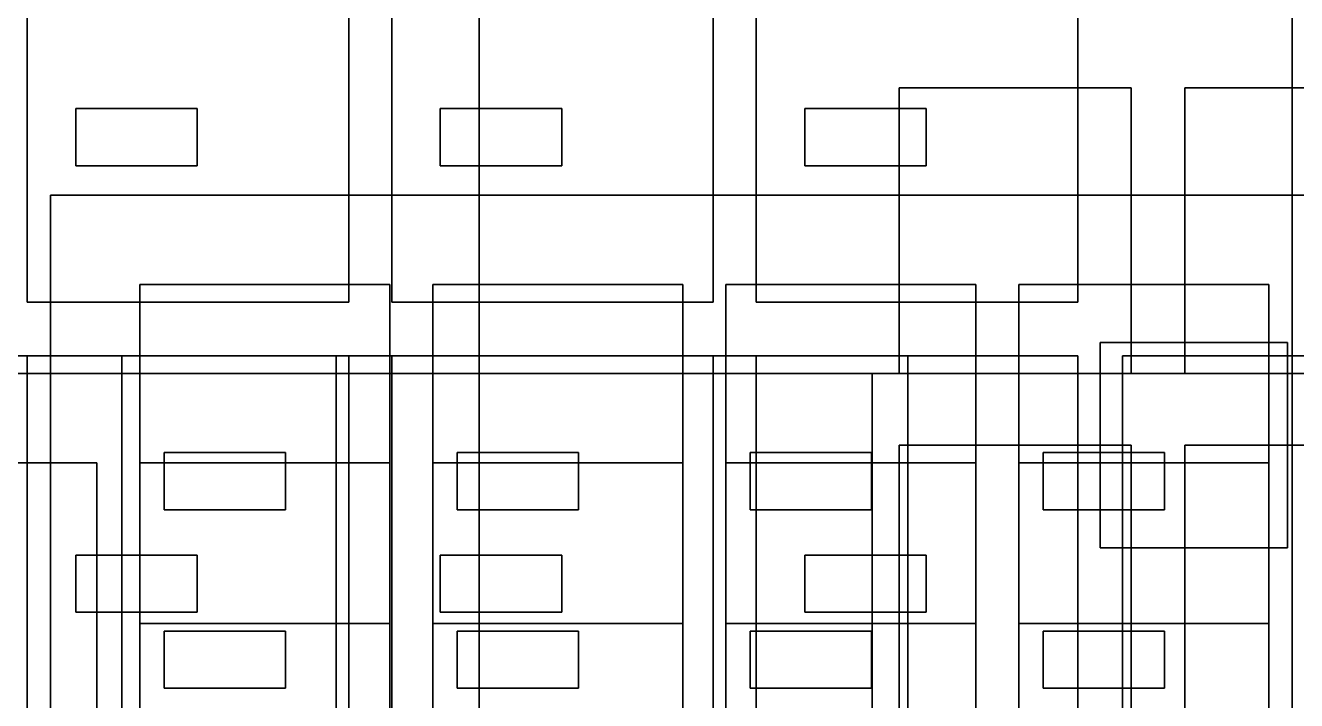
# Model space of a CAD drawing. Header units: feet. Extents: x -228 to 222, y -147 to 142.
# Drawn here: x 16.6 to 87.8, y 23.7 to 61.5 of the extents above; entities that cross this region are included whole.
import ezdxf

# ---------------------------------------------------------------- set-up
doc = ezdxf.new("R2010")
doc.units = ezdxf.units.FT
for name, color, linetype in [('bed', 7, 'CONTINUOUS'), ('burn_icu', 7, 'CONTINUOUS'), ('ed', 7, 'CONTINUOUS'), ('elevator_service', 7, 'CONTINUOUS'), ('floor', 7, 'CONTINUOUS'), ('icu', 7, 'CONTINUOUS'), ('isolation_bed', 7, 'CONTINUOUS'), ('med_surg', 7, 'CONTINUOUS'), ('nicu', 7, 'CONTINUOUS'), ('oncology', 7, 'CONTINUOUS'), ('procedure', 7, 'CONTINUOUS'), ('rehab', 7, 'CONTINUOUS'), ('telemetry', 7, 'CONTINUOUS'), ('women', 7, 'CONTINUOUS')]:
    doc.layers.add(name, color=color, linetype=linetype)

msp = doc.modelspace()

# ---------------------------------------------------------------- linework, layer by layer
at = {"layer": 'bed'}
for points in [[(26.22, 56.84, 63.75), (19.42, 56.84, 63.75), (19.42, 56.84, 65.95), (26.22, 56.84, 65.95)], [(19.42, 56.84, 63.75), (19.42, 53.64, 63.75), (19.42, 53.64, 65.95), (19.42, 56.84, 65.95)], [(19.42, 53.64, 65.95), (26.22, 53.64, 65.95), (26.22, 56.84, 65.95), (19.42, 56.84, 65.95)], [(19.42, 53.64, 63.75), (19.42, 56.84, 63.75), (26.22, 56.84, 63.75), (26.22, 53.64, 63.75)], [(26.22, 53.64, 63.75), (26.22, 56.84, 63.75), (26.22, 56.84, 65.95), (26.22, 53.64, 65.95)], [(46.62, 56.84, 63.75), (39.82, 56.84, 63.75), (39.82, 56.84, 65.95), (46.62, 56.84, 65.95)], [(39.82, 56.84, 63.75), (39.82, 53.64, 63.75), (39.82, 53.64, 65.95), (39.82, 56.84, 65.95)], [(39.82, 53.64, 65.95), (46.62, 53.64, 65.95), (46.62, 56.84, 65.95), (39.82, 56.84, 65.95)], [(39.82, 53.64, 63.75), (39.82, 56.84, 63.75), (46.62, 56.84, 63.75), (46.62, 53.64, 63.75)], [(46.62, 53.64, 63.75), (46.62, 56.84, 63.75), (46.62, 56.84, 65.95), (46.62, 53.64, 65.95)], [(67.02, 56.84, 63.75), (60.22, 56.84, 63.75), (60.22, 56.84, 65.95), (67.02, 56.84, 65.95)], [(60.22, 56.84, 63.75), (60.22, 53.64, 63.75), (60.22, 53.64, 65.95), (60.22, 56.84, 65.95)], [(60.22, 53.64, 65.95), (67.02, 53.64, 65.95), (67.02, 56.84, 65.95), (60.22, 56.84, 65.95)], [(60.22, 53.64, 63.75), (60.22, 56.84, 63.75), (67.02, 56.84, 63.75), (67.02, 53.64, 63.75)], [(67.02, 53.64, 63.75), (67.02, 56.84, 63.75), (67.02, 56.84, 65.95), (67.02, 53.64, 65.95)], [(19.42, 53.64, 63.75), (26.22, 53.64, 63.75), (26.22, 53.64, 65.95), (19.42, 53.64, 65.95)], [(39.82, 53.64, 63.75), (46.62, 53.64, 63.75), (46.62, 53.64, 65.95), (39.82, 53.64, 65.95)], [(60.22, 53.64, 63.75), (67.02, 53.64, 63.75), (67.02, 53.64, 65.95), (60.22, 53.64, 65.95)], [(63.96, 37.58, 108.75), (57.16, 37.58, 108.75), (57.16, 37.58, 110.95), (63.96, 37.58, 110.95)], [(57.16, 37.58, 108.75), (57.16, 34.38, 108.75), (57.16, 34.38, 110.95), (57.16, 37.58, 110.95)], [(57.16, 34.38, 110.95), (63.96, 34.38, 110.95), (63.96, 37.58, 110.95), (57.16, 37.58, 110.95)], [(57.16, 34.38, 108.75), (57.16, 37.58, 108.75), (63.96, 37.58, 108.75), (63.96, 34.38, 108.75)], [(63.96, 34.38, 108.75), (63.96, 37.58, 108.75), (63.96, 37.58, 110.95), (63.96, 34.38, 110.95)], [(80.36, 37.58, 78.75), (73.56, 37.58, 78.75), (73.56, 37.58, 80.95), (80.36, 37.58, 80.95)], [(73.56, 37.58, 78.75), (73.56, 34.38, 78.75), (73.56, 34.38, 80.95), (73.56, 37.58, 80.95)], [(73.56, 34.38, 80.95), (80.36, 34.38, 80.95), (80.36, 37.58, 80.95), (73.56, 37.58, 80.95)], [(73.56, 34.38, 78.75), (73.56, 37.58, 78.75), (80.36, 37.58, 78.75), (80.36, 34.38, 78.75)], [(80.36, 37.58, 93.75), (73.56, 37.58, 93.75), (73.56, 37.58, 95.95), (80.36, 37.58, 95.95)], [(73.56, 37.58, 93.75), (73.56, 34.38, 93.75), (73.56, 34.38, 95.95), (73.56, 37.58, 95.95)], [(73.56, 34.38, 95.95), (80.36, 34.38, 95.95), (80.36, 37.58, 95.95), (73.56, 37.58, 95.95)], [(73.56, 34.38, 93.75), (73.56, 37.58, 93.75), (80.36, 37.58, 93.75), (80.36, 34.38, 93.75)], [(80.36, 37.58, 108.75), (73.56, 37.58, 108.75), (73.56, 37.58, 110.95), (80.36, 37.58, 110.95)], [(73.56, 37.58, 108.75), (73.56, 34.38, 108.75), (73.56, 34.38, 110.95), (73.56, 37.58, 110.95)], [(73.56, 34.38, 110.95), (80.36, 34.38, 110.95), (80.36, 37.58, 110.95), (73.56, 37.58, 110.95)], [(73.56, 34.38, 108.75), (73.56, 37.58, 108.75), (80.36, 37.58, 108.75), (80.36, 34.38, 108.75)], [(80.36, 34.38, 78.75), (80.36, 37.58, 78.75), (80.36, 37.58, 80.95), (80.36, 34.38, 80.95)], [(80.36, 34.38, 93.75), (80.36, 37.58, 93.75), (80.36, 37.58, 95.95), (80.36, 34.38, 95.95)], [(80.36, 34.38, 108.75), (80.36, 37.58, 108.75), (80.36, 37.58, 110.95), (80.36, 34.38, 110.95)], [(57.16, 34.38, 108.75), (63.96, 34.38, 108.75), (63.96, 34.38, 110.95), (57.16, 34.38, 110.95)], [(73.56, 34.38, 78.75), (80.36, 34.38, 78.75), (80.36, 34.38, 80.95), (73.56, 34.38, 80.95)], [(73.56, 34.38, 93.75), (80.36, 34.38, 93.75), (80.36, 34.38, 95.95), (73.56, 34.38, 95.95)], [(73.56, 34.38, 108.75), (80.36, 34.38, 108.75), (80.36, 34.38, 110.95), (73.56, 34.38, 110.95)], [(26.22, 31.84, 63.75), (19.42, 31.84, 63.75), (19.42, 31.84, 65.95), (26.22, 31.84, 65.95)], [(19.42, 31.84, 63.75), (19.42, 28.64, 63.75), (19.42, 28.64, 65.95), (19.42, 31.84, 65.95)], [(19.42, 28.64, 65.95), (26.22, 28.64, 65.95), (26.22, 31.84, 65.95), (19.42, 31.84, 65.95)], [(19.42, 28.64, 63.75), (19.42, 31.84, 63.75), (26.22, 31.84, 63.75), (26.22, 28.64, 63.75)], [(26.22, 28.64, 63.75), (26.22, 31.84, 63.75), (26.22, 31.84, 65.95), (26.22, 28.64, 65.95)], [(46.62, 31.84, 63.75), (39.82, 31.84, 63.75), (39.82, 31.84, 65.95), (46.62, 31.84, 65.95)], [(39.82, 31.84, 63.75), (39.82, 28.64, 63.75), (39.82, 28.64, 65.95), (39.82, 31.84, 65.95)], [(39.82, 28.64, 65.95), (46.62, 28.64, 65.95), (46.62, 31.84, 65.95), (39.82, 31.84, 65.95)], [(39.82, 28.64, 63.75), (39.82, 31.84, 63.75), (46.62, 31.84, 63.75), (46.62, 28.64, 63.75)], [(46.62, 28.64, 63.75), (46.62, 31.84, 63.75), (46.62, 31.84, 65.95), (46.62, 28.64, 65.95)], [(67.02, 31.84, 63.75), (60.22, 31.84, 63.75), (60.22, 31.84, 65.95), (67.02, 31.84, 65.95)], [(60.22, 31.84, 63.75), (60.22, 28.64, 63.75), (60.22, 28.64, 65.95), (60.22, 31.84, 65.95)], [(60.22, 28.64, 65.95), (67.02, 28.64, 65.95), (67.02, 31.84, 65.95), (60.22, 31.84, 65.95)], [(60.22, 28.64, 63.75), (60.22, 31.84, 63.75), (67.02, 31.84, 63.75), (67.02, 28.64, 63.75)], [(67.02, 28.64, 63.75), (67.02, 31.84, 63.75), (67.02, 31.84, 65.95), (67.02, 28.64, 65.95)], [(19.42, 28.64, 63.75), (26.22, 28.64, 63.75), (26.22, 28.64, 65.95), (19.42, 28.64, 65.95)], [(39.82, 28.64, 63.75), (46.62, 28.64, 63.75), (46.62, 28.64, 65.95), (39.82, 28.64, 65.95)], [(60.22, 28.64, 63.75), (67.02, 28.64, 63.75), (67.02, 28.64, 65.95), (60.22, 28.64, 65.95)], [(31.16, 27.58, 183.75), (24.36, 27.58, 183.75), (24.36, 27.58, 185.95), (31.16, 27.58, 185.95)], [(24.36, 27.58, 183.75), (24.36, 24.38, 183.75), (24.36, 24.38, 185.95), (24.36, 27.58, 185.95)], [(24.36, 24.38, 185.95), (31.16, 24.38, 185.95), (31.16, 27.58, 185.95), (24.36, 27.58, 185.95)], [(24.36, 24.38, 183.75), (24.36, 27.58, 183.75), (31.16, 27.58, 183.75), (31.16, 24.38, 183.75)], [(31.16, 24.38, 183.75), (31.16, 27.58, 183.75), (31.16, 27.58, 185.95), (31.16, 24.38, 185.95)], [(24.36, 24.38, 183.75), (31.16, 24.38, 183.75), (31.16, 24.38, 185.95), (24.36, 24.38, 185.95)]]:
    msp.add_3dface(points, dxfattribs=at)
at = {"layer": 'burn_icu'}
for points in [[(222.5, 42, 60), (87.5, 42, 60), (87.5, 42, 62.5), (222.5, 42, 62.5)], [(87.5, 42, 60), (87.5, -42, 60), (87.5, -42, 62.5), (87.5, 42, 62.5)], [(87.5, -42, 62.5), (222.5, -42, 62.5), (222.5, 42, 62.5), (87.5, 42, 62.5)], [(87.5, -42, 60), (87.5, 42, 60), (222.5, 42, 60), (222.5, -42, 60)]]:
    msp.add_3dface(points, dxfattribs=at)
at = {"layer": 'ed'}
for points in [[(78.5, 58, 30), (65.5, 58, 30), (65.5, 58, 34.6), (78.5, 58, 34.6)], [(65.5, 58, 30), (65.5, 42, 30), (65.5, 42, 34.6), (65.5, 58, 34.6)], [(65.5, 42, 34.6), (78.5, 42, 34.6), (78.5, 58, 34.6), (65.5, 58, 34.6)], [(65.5, 42, 30), (65.5, 58, 30), (78.5, 58, 30), (78.5, 42, 30)], [(78.5, 42, 30), (78.5, 58, 30), (78.5, 58, 34.6), (78.5, 42, 34.6)], [(94.5, 58, 30), (81.5, 58, 30), (81.5, 58, 34.6), (94.5, 58, 34.6)], [(81.5, 58, 30), (81.5, 42, 30), (81.5, 42, 34.6), (81.5, 58, 34.6)], [(81.5, 42, 34.6), (94.5, 42, 34.6), (94.5, 58, 34.6), (81.5, 58, 34.6)], [(81.5, 42, 30), (81.5, 58, 30), (94.5, 58, 30), (94.5, 42, 30)], [(65.5, 42, 30), (78.5, 42, 30), (78.5, 42, 34.6), (65.5, 42, 34.6)], [(81.5, 42, 30), (94.5, 42, 30), (94.5, 42, 34.6), (81.5, 42, 34.6)], [(78.5, 38, 30), (65.5, 38, 30), (65.5, 38, 34.6), (78.5, 38, 34.6)], [(65.5, 38, 30), (65.5, 22, 30), (65.5, 22, 34.6), (65.5, 38, 34.6)], [(65.5, 22, 34.6), (78.5, 22, 34.6), (78.5, 38, 34.6), (65.5, 38, 34.6)], [(65.5, 22, 30), (65.5, 38, 30), (78.5, 38, 30), (78.5, 22, 30)], [(78.5, 22, 30), (78.5, 38, 30), (78.5, 38, 34.6), (78.5, 22, 34.6)], [(94.5, 38, 30), (81.5, 38, 30), (81.5, 38, 34.6), (94.5, 38, 34.6)], [(81.5, 38, 30), (81.5, 22, 30), (81.5, 22, 34.6), (81.5, 38, 34.6)], [(81.5, 22, 34.6), (94.5, 22, 34.6), (94.5, 38, 34.6), (81.5, 38, 34.6)], [(81.5, 22, 30), (81.5, 38, 30), (94.5, 38, 30), (94.5, 22, 30)]]:
    msp.add_3dface(points, dxfattribs=at)
at = {"layer": 'elevator_service'}
for points in [[(87.25, 43.75, 2), (76.75, 43.75, 2), (76.75, 43.75, 241), (87.25, 43.75, 241)], [(76.75, 43.75, 2), (76.75, 32.25, 2), (76.75, 32.25, 241), (76.75, 43.75, 241)], [(76.75, 32.25, 241), (87.25, 32.25, 241), (87.25, 43.75, 241), (76.75, 43.75, 241)], [(76.75, 32.25, 2), (76.75, 43.75, 2), (87.25, 43.75, 2), (87.25, 32.25, 2)], [(87.25, 32.25, 2), (87.25, 43.75, 2), (87.25, 43.75, 241), (87.25, 32.25, 241)], [(76.75, 32.25, 2), (87.25, 32.25, 2), (87.25, 32.25, 241), (76.75, 32.25, 241)]]:
    msp.add_3dface(points, dxfattribs=at)
at = {"layer": 'floor'}
for points in [[(-215, -135, 0.275), (215, -135, 0.275), (215, 135, 0.275), (-215, 135, 0.275)], [(-215, -135, -0.275), (-215, 135, -0.275), (215, 135, -0.275), (215, -135, -0.275)], [(-215, -135, 15.275), (215, -135, 15.275), (215, 135, 15.275), (-215, 135, 15.275)], [(-215, -135, 14.725), (-215, 135, 14.725), (215, 135, 14.725), (215, -135, 14.725)], [(-215, -135, 30.275), (215, -135, 30.275), (215, 135, 30.275), (-215, 135, 30.275)], [(-215, -135, 29.725), (-215, 135, 29.725), (215, 135, 29.725), (215, -135, 29.725)], [(-215, -135, 45.275), (215, -135, 45.275), (215, 135, 45.275), (-215, 135, 45.275)], [(-215, -135, 44.725), (-215, 135, 44.725), (215, 135, 44.725), (215, -135, 44.725)], [(-215, -135, 60.275), (215, -135, 60.275), (215, 135, 60.275), (-215, 135, 60.275)], [(-215, -135, 59.725), (-215, 135, 59.725), (215, 135, 59.725), (215, -135, 59.725)], [(-165, -105, 75.275), (165, -105, 75.275), (165, 105, 75.275), (-165, 105, 75.275)], [(-165, -105, 74.725), (-165, 105, 74.725), (165, 105, 74.725), (165, -105, 74.725)], [(-165, -105, 90.275), (165, -105, 90.275), (165, 105, 90.275), (-165, 105, 90.275)], [(-165, -105, 89.725), (-165, 105, 89.725), (165, 105, 89.725), (165, -105, 89.725)], [(-165, -105, 105.275), (165, -105, 105.275), (165, 105, 105.275), (-165, 105, 105.275)], [(-165, -105, 104.725), (-165, 105, 104.725), (165, 105, 104.725), (165, -105, 104.725)], [(-165, -105, 120.275), (165, -105, 120.275), (165, 105, 120.275), (-165, 105, 120.275)], [(-165, -105, 119.725), (-165, 105, 119.725), (165, 105, 119.725), (165, -105, 119.725)], [(-165, -105, 135.275), (165, -105, 135.275), (165, 105, 135.275), (-165, 105, 135.275)], [(-165, -105, 134.725), (-165, 105, 134.725), (165, 105, 134.725), (165, -105, 134.725)], [(-165, -105, 150.275), (165, -105, 150.275), (165, 105, 150.275), (-165, 105, 150.275)], [(-165, -105, 149.725), (-165, 105, 149.725), (165, 105, 149.725), (165, -105, 149.725)], [(-165, -105, 165.275), (165, -105, 165.275), (165, 105, 165.275), (-165, 105, 165.275)], [(-165, -105, 164.725), (-165, 105, 164.725), (165, 105, 164.725), (165, -105, 164.725)], [(-165, -105, 180.275), (165, -105, 180.275), (165, 105, 180.275), (-165, 105, 180.275)], [(-165, -105, 179.725), (-165, 105, 179.725), (165, 105, 179.725), (165, -105, 179.725)], [(-165, -95, 195.275), (165, -95, 195.275), (165, 95, 195.275), (-165, 95, 195.275)], [(-165, -95, 194.725), (-165, 95, 194.725), (165, 95, 194.725), (165, -95, 194.725)], [(-165, -95, 210.275), (165, -95, 210.275), (165, 95, 210.275), (-165, 95, 210.275)], [(-165, -95, 209.725), (-165, 95, 209.725), (165, 95, 209.725), (165, -95, 209.725)], [(-130, -75, 225.275), (130, -75, 225.275), (130, 75, 225.275), (-130, 75, 225.275)], [(-130, -75, 224.725), (-130, 75, 224.725), (130, 75, 224.725), (130, -75, 224.725)]]:
    msp.add_3dface(points, dxfattribs=at)
at = {"layer": 'icu'}
for points in [[(-47.5, 16, 62.5), (87.5, 16, 62.5), (87.5, 100, 62.5), (-47.5, 100, 62.5)], [(-47.5, 16, 60), (-47.5, 100, 60), (87.5, 100, 60), (87.5, 16, 60)], [(87.5, 16, 60), (87.5, 100, 60), (87.5, 100, 62.5), (87.5, 16, 62.5)], [(16.7, 68, 60), (16.7, 46, 60), (16.7, 46, 64.2), (16.7, 68, 64.2)], [(16.7, 46, 64.2), (34.7, 46, 64.2), (34.7, 68, 64.2), (16.7, 68, 64.2)], [(16.7, 46, 60), (16.7, 68, 60), (34.7, 68, 60), (34.7, 46, 60)], [(34.7, 46, 60), (34.7, 68, 60), (34.7, 68, 64.2), (34.7, 46, 64.2)], [(37.1, 68, 60), (37.1, 46, 60), (37.1, 46, 64.2), (37.1, 68, 64.2)], [(37.1, 46, 64.2), (55.1, 46, 64.2), (55.1, 68, 64.2), (37.1, 68, 64.2)], [(37.1, 46, 60), (37.1, 68, 60), (55.1, 68, 60), (55.1, 46, 60)], [(55.1, 46, 60), (55.1, 68, 60), (55.1, 68, 64.2), (55.1, 46, 64.2)], [(57.5, 68, 60), (57.5, 46, 60), (57.5, 46, 64.2), (57.5, 68, 64.2)], [(57.5, 46, 64.2), (75.5, 46, 64.2), (75.5, 68, 64.2), (57.5, 68, 64.2)], [(57.5, 46, 60), (57.5, 68, 60), (75.5, 68, 60), (75.5, 46, 60)], [(75.5, 46, 60), (75.5, 68, 60), (75.5, 68, 64.2), (75.5, 46, 64.2)], [(16.7, 46, 60), (34.7, 46, 60), (34.7, 46, 64.2), (16.7, 46, 64.2)], [(37.1, 46, 60), (55.1, 46, 60), (55.1, 46, 64.2), (37.1, 46, 64.2)], [(57.5, 46, 60), (75.5, 46, 60), (75.5, 46, 64.2), (57.5, 46, 64.2)], [(34.7, 43, 60), (16.7, 43, 60), (16.7, 43, 64.2), (34.7, 43, 64.2)], [(16.7, 43, 60), (16.7, 21, 60), (16.7, 21, 64.2), (16.7, 43, 64.2)], [(16.7, 21, 64.2), (34.7, 21, 64.2), (34.7, 43, 64.2), (16.7, 43, 64.2)], [(16.7, 21, 60), (16.7, 43, 60), (34.7, 43, 60), (34.7, 21, 60)], [(34.7, 21, 60), (34.7, 43, 60), (34.7, 43, 64.2), (34.7, 21, 64.2)], [(55.1, 43, 60), (37.1, 43, 60), (37.1, 43, 64.2), (55.1, 43, 64.2)], [(37.1, 43, 60), (37.1, 21, 60), (37.1, 21, 64.2), (37.1, 43, 64.2)], [(37.1, 21, 64.2), (55.1, 21, 64.2), (55.1, 43, 64.2), (37.1, 43, 64.2)], [(37.1, 21, 60), (37.1, 43, 60), (55.1, 43, 60), (55.1, 21, 60)], [(55.1, 21, 60), (55.1, 43, 60), (55.1, 43, 64.2), (55.1, 21, 64.2)], [(75.5, 43, 60), (57.5, 43, 60), (57.5, 43, 64.2), (75.5, 43, 64.2)], [(57.5, 43, 60), (57.5, 21, 60), (57.5, 21, 64.2), (57.5, 43, 64.2)], [(57.5, 21, 64.2), (75.5, 21, 64.2), (75.5, 43, 64.2), (57.5, 43, 64.2)], [(57.5, 21, 60), (57.5, 43, 60), (75.5, 43, 60), (75.5, 21, 60)], [(75.5, 21, 60), (75.5, 43, 60), (75.5, 43, 64.2), (75.5, 21, 64.2)]]:
    msp.add_3dface(points, dxfattribs=at)
at = {"layer": 'isolation_bed'}
for points in [[(31.16, 37.58, 78.75), (24.36, 37.58, 78.75), (24.36, 37.58, 80.95), (31.16, 37.58, 80.95)], [(24.36, 37.58, 78.75), (24.36, 34.38, 78.75), (24.36, 34.38, 80.95), (24.36, 37.58, 80.95)], [(24.36, 34.38, 80.95), (31.16, 34.38, 80.95), (31.16, 37.58, 80.95), (24.36, 37.58, 80.95)], [(24.36, 34.38, 78.75), (24.36, 37.58, 78.75), (31.16, 37.58, 78.75), (31.16, 34.38, 78.75)], [(31.16, 37.58, 93.75), (24.36, 37.58, 93.75), (24.36, 37.58, 95.95), (31.16, 37.58, 95.95)], [(24.36, 37.58, 93.75), (24.36, 34.38, 93.75), (24.36, 34.38, 95.95), (24.36, 37.58, 95.95)], [(24.36, 34.38, 95.95), (31.16, 34.38, 95.95), (31.16, 37.58, 95.95), (24.36, 37.58, 95.95)], [(24.36, 34.38, 93.75), (24.36, 37.58, 93.75), (31.16, 37.58, 93.75), (31.16, 34.38, 93.75)], [(31.16, 37.58, 108.75), (24.36, 37.58, 108.75), (24.36, 37.58, 110.95), (31.16, 37.58, 110.95)], [(24.36, 37.58, 108.75), (24.36, 34.38, 108.75), (24.36, 34.38, 110.95), (24.36, 37.58, 110.95)], [(24.36, 34.38, 110.95), (31.16, 34.38, 110.95), (31.16, 37.58, 110.95), (24.36, 37.58, 110.95)], [(24.36, 34.38, 108.75), (24.36, 37.58, 108.75), (31.16, 37.58, 108.75), (31.16, 34.38, 108.75)], [(31.16, 37.58, 123.75), (24.36, 37.58, 123.75), (24.36, 37.58, 125.95), (31.16, 37.58, 125.95)], [(24.36, 37.58, 123.75), (24.36, 34.38, 123.75), (24.36, 34.38, 125.95), (24.36, 37.58, 125.95)], [(24.36, 34.38, 125.95), (31.16, 34.38, 125.95), (31.16, 37.58, 125.95), (24.36, 37.58, 125.95)], [(24.36, 34.38, 123.75), (24.36, 37.58, 123.75), (31.16, 37.58, 123.75), (31.16, 34.38, 123.75)], [(31.16, 34.38, 78.75), (31.16, 37.58, 78.75), (31.16, 37.58, 80.95), (31.16, 34.38, 80.95)], [(31.16, 34.38, 93.75), (31.16, 37.58, 93.75), (31.16, 37.58, 95.95), (31.16, 34.38, 95.95)], [(31.16, 34.38, 108.75), (31.16, 37.58, 108.75), (31.16, 37.58, 110.95), (31.16, 34.38, 110.95)], [(31.16, 34.38, 123.75), (31.16, 37.58, 123.75), (31.16, 37.58, 125.95), (31.16, 34.38, 125.95)], [(47.56, 37.58, 78.75), (40.76, 37.58, 78.75), (40.76, 37.58, 80.95), (47.56, 37.58, 80.95)], [(40.76, 37.58, 78.75), (40.76, 34.38, 78.75), (40.76, 34.38, 80.95), (40.76, 37.58, 80.95)], [(40.76, 34.38, 80.95), (47.56, 34.38, 80.95), (47.56, 37.58, 80.95), (40.76, 37.58, 80.95)], [(40.76, 34.38, 78.75), (40.76, 37.58, 78.75), (47.56, 37.58, 78.75), (47.56, 34.38, 78.75)], [(47.56, 37.58, 93.75), (40.76, 37.58, 93.75), (40.76, 37.58, 95.95), (47.56, 37.58, 95.95)], [(40.76, 37.58, 93.75), (40.76, 34.38, 93.75), (40.76, 34.38, 95.95), (40.76, 37.58, 95.95)], [(40.76, 34.38, 95.95), (47.56, 34.38, 95.95), (47.56, 37.58, 95.95), (40.76, 37.58, 95.95)], [(40.76, 34.38, 93.75), (40.76, 37.58, 93.75), (47.56, 37.58, 93.75), (47.56, 34.38, 93.75)], [(47.56, 37.58, 108.75), (40.76, 37.58, 108.75), (40.76, 37.58, 110.95), (47.56, 37.58, 110.95)], [(40.76, 37.58, 108.75), (40.76, 34.38, 108.75), (40.76, 34.38, 110.95), (40.76, 37.58, 110.95)], [(40.76, 34.38, 110.95), (47.56, 34.38, 110.95), (47.56, 37.58, 110.95), (40.76, 37.58, 110.95)], [(40.76, 34.38, 108.75), (40.76, 37.58, 108.75), (47.56, 37.58, 108.75), (47.56, 34.38, 108.75)], [(47.56, 37.58, 123.75), (40.76, 37.58, 123.75), (40.76, 37.58, 125.95), (47.56, 37.58, 125.95)], [(40.76, 37.58, 123.75), (40.76, 34.38, 123.75), (40.76, 34.38, 125.95), (40.76, 37.58, 125.95)], [(40.76, 34.38, 125.95), (47.56, 34.38, 125.95), (47.56, 37.58, 125.95), (40.76, 37.58, 125.95)], [(40.76, 34.38, 123.75), (40.76, 37.58, 123.75), (47.56, 37.58, 123.75), (47.56, 34.38, 123.75)], [(47.56, 34.38, 78.75), (47.56, 37.58, 78.75), (47.56, 37.58, 80.95), (47.56, 34.38, 80.95)], [(47.56, 34.38, 93.75), (47.56, 37.58, 93.75), (47.56, 37.58, 95.95), (47.56, 34.38, 95.95)], [(47.56, 34.38, 108.75), (47.56, 37.58, 108.75), (47.56, 37.58, 110.95), (47.56, 34.38, 110.95)], [(47.56, 34.38, 123.75), (47.56, 37.58, 123.75), (47.56, 37.58, 125.95), (47.56, 34.38, 125.95)], [(63.96, 37.58, 78.75), (57.16, 37.58, 78.75), (57.16, 37.58, 80.95), (63.96, 37.58, 80.95)], [(57.16, 37.58, 78.75), (57.16, 34.38, 78.75), (57.16, 34.38, 80.95), (57.16, 37.58, 80.95)], [(57.16, 34.38, 80.95), (63.96, 34.38, 80.95), (63.96, 37.58, 80.95), (57.16, 37.58, 80.95)], [(57.16, 34.38, 78.75), (57.16, 37.58, 78.75), (63.96, 37.58, 78.75), (63.96, 34.38, 78.75)], [(63.96, 37.58, 93.75), (57.16, 37.58, 93.75), (57.16, 37.58, 95.95), (63.96, 37.58, 95.95)], [(57.16, 37.58, 93.75), (57.16, 34.38, 93.75), (57.16, 34.38, 95.95), (57.16, 37.58, 95.95)], [(57.16, 34.38, 95.95), (63.96, 34.38, 95.95), (63.96, 37.58, 95.95), (57.16, 37.58, 95.95)], [(57.16, 34.38, 93.75), (57.16, 37.58, 93.75), (63.96, 37.58, 93.75), (63.96, 34.38, 93.75)], [(63.96, 37.58, 123.75), (57.16, 37.58, 123.75), (57.16, 37.58, 125.95), (63.96, 37.58, 125.95)], [(57.16, 37.58, 123.75), (57.16, 34.38, 123.75), (57.16, 34.38, 125.95), (57.16, 37.58, 125.95)], [(57.16, 34.38, 125.95), (63.96, 34.38, 125.95), (63.96, 37.58, 125.95), (57.16, 37.58, 125.95)], [(57.16, 34.38, 123.75), (57.16, 37.58, 123.75), (63.96, 37.58, 123.75), (63.96, 34.38, 123.75)], [(63.96, 34.38, 78.75), (63.96, 37.58, 78.75), (63.96, 37.58, 80.95), (63.96, 34.38, 80.95)], [(63.96, 34.38, 93.75), (63.96, 37.58, 93.75), (63.96, 37.58, 95.95), (63.96, 34.38, 95.95)], [(63.96, 34.38, 123.75), (63.96, 37.58, 123.75), (63.96, 37.58, 125.95), (63.96, 34.38, 125.95)], [(80.36, 37.58, 123.75), (73.56, 37.58, 123.75), (73.56, 37.58, 125.95), (80.36, 37.58, 125.95)], [(73.56, 37.58, 123.75), (73.56, 34.38, 123.75), (73.56, 34.38, 125.95), (73.56, 37.58, 125.95)], [(73.56, 34.38, 125.95), (80.36, 34.38, 125.95), (80.36, 37.58, 125.95), (73.56, 37.58, 125.95)], [(73.56, 34.38, 123.75), (73.56, 37.58, 123.75), (80.36, 37.58, 123.75), (80.36, 34.38, 123.75)], [(80.36, 34.38, 123.75), (80.36, 37.58, 123.75), (80.36, 37.58, 125.95), (80.36, 34.38, 125.95)], [(24.36, 34.38, 78.75), (31.16, 34.38, 78.75), (31.16, 34.38, 80.95), (24.36, 34.38, 80.95)], [(24.36, 34.38, 93.75), (31.16, 34.38, 93.75), (31.16, 34.38, 95.95), (24.36, 34.38, 95.95)], [(24.36, 34.38, 108.75), (31.16, 34.38, 108.75), (31.16, 34.38, 110.95), (24.36, 34.38, 110.95)], [(24.36, 34.38, 123.75), (31.16, 34.38, 123.75), (31.16, 34.38, 125.95), (24.36, 34.38, 125.95)], [(40.76, 34.38, 78.75), (47.56, 34.38, 78.75), (47.56, 34.38, 80.95), (40.76, 34.38, 80.95)], [(40.76, 34.38, 93.75), (47.56, 34.38, 93.75), (47.56, 34.38, 95.95), (40.76, 34.38, 95.95)], [(40.76, 34.38, 108.75), (47.56, 34.38, 108.75), (47.56, 34.38, 110.95), (40.76, 34.38, 110.95)], [(40.76, 34.38, 123.75), (47.56, 34.38, 123.75), (47.56, 34.38, 125.95), (40.76, 34.38, 125.95)], [(57.16, 34.38, 78.75), (63.96, 34.38, 78.75), (63.96, 34.38, 80.95), (57.16, 34.38, 80.95)], [(57.16, 34.38, 93.75), (63.96, 34.38, 93.75), (63.96, 34.38, 95.95), (57.16, 34.38, 95.95)], [(57.16, 34.38, 123.75), (63.96, 34.38, 123.75), (63.96, 34.38, 125.95), (57.16, 34.38, 125.95)], [(73.56, 34.38, 123.75), (80.36, 34.38, 123.75), (80.36, 34.38, 125.95), (73.56, 34.38, 125.95)], [(31.16, 27.58, 168.75), (24.36, 27.58, 168.75), (24.36, 27.58, 170.95), (31.16, 27.58, 170.95)], [(24.36, 27.58, 168.75), (24.36, 24.38, 168.75), (24.36, 24.38, 170.95), (24.36, 27.58, 170.95)], [(24.36, 24.38, 170.95), (31.16, 24.38, 170.95), (31.16, 27.58, 170.95), (24.36, 27.58, 170.95)], [(24.36, 24.38, 168.75), (24.36, 27.58, 168.75), (31.16, 27.58, 168.75), (31.16, 24.38, 168.75)], [(31.16, 24.38, 168.75), (31.16, 27.58, 168.75), (31.16, 27.58, 170.95), (31.16, 24.38, 170.95)], [(47.56, 27.58, 168.75), (40.76, 27.58, 168.75), (40.76, 27.58, 170.95), (47.56, 27.58, 170.95)], [(40.76, 27.58, 168.75), (40.76, 24.38, 168.75), (40.76, 24.38, 170.95), (40.76, 27.58, 170.95)], [(40.76, 24.38, 170.95), (47.56, 24.38, 170.95), (47.56, 27.58, 170.95), (40.76, 27.58, 170.95)], [(40.76, 24.38, 168.75), (40.76, 27.58, 168.75), (47.56, 27.58, 168.75), (47.56, 24.38, 168.75)], [(47.56, 24.38, 168.75), (47.56, 27.58, 168.75), (47.56, 27.58, 170.95), (47.56, 24.38, 170.95)], [(63.96, 27.58, 168.75), (57.16, 27.58, 168.75), (57.16, 27.58, 170.95), (63.96, 27.58, 170.95)], [(57.16, 27.58, 168.75), (57.16, 24.38, 168.75), (57.16, 24.38, 170.95), (57.16, 27.58, 170.95)], [(57.16, 24.38, 170.95), (63.96, 24.38, 170.95), (63.96, 27.58, 170.95), (57.16, 27.58, 170.95)], [(57.16, 24.38, 168.75), (57.16, 27.58, 168.75), (63.96, 27.58, 168.75), (63.96, 24.38, 168.75)], [(63.96, 24.38, 168.75), (63.96, 27.58, 168.75), (63.96, 27.58, 170.95), (63.96, 24.38, 170.95)], [(80.36, 27.58, 168.75), (73.56, 27.58, 168.75), (73.56, 27.58, 170.95), (80.36, 27.58, 170.95)], [(73.56, 27.58, 168.75), (73.56, 24.38, 168.75), (73.56, 24.38, 170.95), (73.56, 27.58, 170.95)], [(73.56, 24.38, 170.95), (80.36, 24.38, 170.95), (80.36, 27.58, 170.95), (73.56, 27.58, 170.95)], [(73.56, 24.38, 168.75), (73.56, 27.58, 168.75), (80.36, 27.58, 168.75), (80.36, 24.38, 168.75)], [(80.36, 24.38, 168.75), (80.36, 27.58, 168.75), (80.36, 27.58, 170.95), (80.36, 24.38, 170.95)], [(24.36, 24.38, 168.75), (31.16, 24.38, 168.75), (31.16, 24.38, 170.95), (24.36, 24.38, 170.95)], [(40.76, 24.38, 168.75), (47.56, 24.38, 168.75), (47.56, 24.38, 170.95), (40.76, 24.38, 170.95)], [(57.16, 24.38, 168.75), (63.96, 24.38, 168.75), (63.96, 24.38, 170.95), (57.16, 24.38, 170.95)], [(73.56, 24.38, 168.75), (80.36, 24.38, 168.75), (80.36, 24.38, 170.95), (73.56, 24.38, 170.95)]]:
    msp.add_3dface(points, dxfattribs=at)
at = {"layer": 'med_surg'}
for points in [[(146, 52, 75), (18, 52, 75), (18, 52, 77.5), (146, 52, 77.5)], [(18, 52, 75), (18, -52, 75), (18, -52, 77.5), (18, 52, 77.5)], [(18, -52, 77.5), (146, -52, 77.5), (146, 52, 77.5), (18, 52, 77.5)], [(18, -52, 75), (18, 52, 75), (146, 52, 75), (146, -52, 75)], [(146, 52, 90), (18, 52, 90), (18, 52, 92.5), (146, 52, 92.5)], [(18, 52, 90), (18, -52, 90), (18, -52, 92.5), (18, 52, 92.5)], [(18, -52, 92.5), (146, -52, 92.5), (146, 52, 92.5), (18, 52, 92.5)], [(18, -52, 90), (18, 52, 90), (146, 52, 90), (146, -52, 90)], [(146, 52, 105), (18, 52, 105), (18, 52, 107.5), (146, 52, 107.5)], [(18, 52, 105), (18, -52, 105), (18, -52, 107.5), (18, 52, 107.5)], [(18, -52, 107.5), (146, -52, 107.5), (146, 52, 107.5), (18, 52, 107.5)], [(18, -52, 105), (18, 52, 105), (146, 52, 105), (146, -52, 105)], [(37, 47, 75), (23, 47, 75), (23, 47, 79.2), (37, 47, 79.2)], [(23, 47, 75), (23, 28, 75), (23, 28, 79.2), (23, 47, 79.2)], [(23, 28, 79.2), (37, 28, 79.2), (37, 47, 79.2), (23, 47, 79.2)], [(23, 28, 75), (23, 47, 75), (37, 47, 75), (37, 28, 75)], [(37, 47, 90), (23, 47, 90), (23, 47, 94.2), (37, 47, 94.2)], [(23, 47, 90), (23, 28, 90), (23, 28, 94.2), (23, 47, 94.2)], [(23, 28, 94.2), (37, 28, 94.2), (37, 47, 94.2), (23, 47, 94.2)], [(23, 28, 90), (23, 47, 90), (37, 47, 90), (37, 28, 90)], [(37, 47, 105), (23, 47, 105), (23, 47, 109.2), (37, 47, 109.2)], [(23, 47, 105), (23, 28, 105), (23, 28, 109.2), (23, 47, 109.2)], [(23, 28, 109.2), (37, 28, 109.2), (37, 47, 109.2), (23, 47, 109.2)], [(23, 28, 105), (23, 47, 105), (37, 47, 105), (37, 28, 105)], [(37, 28, 75), (37, 47, 75), (37, 47, 79.2), (37, 28, 79.2)], [(37, 28, 90), (37, 47, 90), (37, 47, 94.2), (37, 28, 94.2)], [(37, 28, 105), (37, 47, 105), (37, 47, 109.2), (37, 28, 109.2)], [(53.4, 47, 75), (39.4, 47, 75), (39.4, 47, 79.2), (53.4, 47, 79.2)], [(39.4, 47, 75), (39.4, 28, 75), (39.4, 28, 79.2), (39.4, 47, 79.2)], [(39.4, 28, 79.2), (53.4, 28, 79.2), (53.4, 47, 79.2), (39.4, 47, 79.2)], [(39.4, 28, 75), (39.4, 47, 75), (53.4, 47, 75), (53.4, 28, 75)], [(53.4, 47, 90), (39.4, 47, 90), (39.4, 47, 94.2), (53.4, 47, 94.2)], [(39.4, 47, 90), (39.4, 28, 90), (39.4, 28, 94.2), (39.4, 47, 94.2)], [(39.4, 28, 94.2), (53.4, 28, 94.2), (53.4, 47, 94.2), (39.4, 47, 94.2)], [(39.4, 28, 90), (39.4, 47, 90), (53.4, 47, 90), (53.4, 28, 90)], [(53.4, 47, 105), (39.4, 47, 105), (39.4, 47, 109.2), (53.4, 47, 109.2)], [(39.4, 47, 105), (39.4, 28, 105), (39.4, 28, 109.2), (39.4, 47, 109.2)], [(39.4, 28, 109.2), (53.4, 28, 109.2), (53.4, 47, 109.2), (39.4, 47, 109.2)], [(39.4, 28, 105), (39.4, 47, 105), (53.4, 47, 105), (53.4, 28, 105)], [(53.4, 28, 75), (53.4, 47, 75), (53.4, 47, 79.2), (53.4, 28, 79.2)], [(53.4, 28, 90), (53.4, 47, 90), (53.4, 47, 94.2), (53.4, 28, 94.2)], [(53.4, 28, 105), (53.4, 47, 105), (53.4, 47, 109.2), (53.4, 28, 109.2)], [(69.8, 47, 75), (55.8, 47, 75), (55.8, 47, 79.2), (69.8, 47, 79.2)], [(55.8, 47, 75), (55.8, 28, 75), (55.8, 28, 79.2), (55.8, 47, 79.2)], [(55.8, 28, 79.2), (69.8, 28, 79.2), (69.8, 47, 79.2), (55.8, 47, 79.2)], [(55.8, 28, 75), (55.8, 47, 75), (69.8, 47, 75), (69.8, 28, 75)], [(69.8, 47, 90), (55.8, 47, 90), (55.8, 47, 94.2), (69.8, 47, 94.2)], [(55.8, 47, 90), (55.8, 28, 90), (55.8, 28, 94.2), (55.8, 47, 94.2)], [(55.8, 28, 94.2), (69.8, 28, 94.2), (69.8, 47, 94.2), (55.8, 47, 94.2)], [(55.8, 28, 90), (55.8, 47, 90), (69.8, 47, 90), (69.8, 28, 90)], [(69.8, 47, 105), (55.8, 47, 105), (55.8, 47, 109.2), (69.8, 47, 109.2)], [(55.8, 47, 105), (55.8, 28, 105), (55.8, 28, 109.2), (55.8, 47, 109.2)], [(55.8, 28, 109.2), (69.8, 28, 109.2), (69.8, 47, 109.2), (55.8, 47, 109.2)], [(55.8, 28, 105), (55.8, 47, 105), (69.8, 47, 105), (69.8, 28, 105)], [(69.8, 28, 75), (69.8, 47, 75), (69.8, 47, 79.2), (69.8, 28, 79.2)], [(69.8, 28, 90), (69.8, 47, 90), (69.8, 47, 94.2), (69.8, 28, 94.2)], [(69.8, 28, 105), (69.8, 47, 105), (69.8, 47, 109.2), (69.8, 28, 109.2)], [(86.2, 47, 75), (72.2, 47, 75), (72.2, 47, 79.2), (86.2, 47, 79.2)], [(72.2, 47, 75), (72.2, 28, 75), (72.2, 28, 79.2), (72.2, 47, 79.2)], [(72.2, 28, 79.2), (86.2, 28, 79.2), (86.2, 47, 79.2), (72.2, 47, 79.2)], [(72.2, 28, 75), (72.2, 47, 75), (86.2, 47, 75), (86.2, 28, 75)], [(86.2, 47, 90), (72.2, 47, 90), (72.2, 47, 94.2), (86.2, 47, 94.2)], [(72.2, 47, 90), (72.2, 28, 90), (72.2, 28, 94.2), (72.2, 47, 94.2)], [(72.2, 28, 94.2), (86.2, 28, 94.2), (86.2, 47, 94.2), (72.2, 47, 94.2)], [(72.2, 28, 90), (72.2, 47, 90), (86.2, 47, 90), (86.2, 28, 90)], [(86.2, 47, 105), (72.2, 47, 105), (72.2, 47, 109.2), (86.2, 47, 109.2)], [(72.2, 47, 105), (72.2, 28, 105), (72.2, 28, 109.2), (72.2, 47, 109.2)], [(72.2, 28, 109.2), (86.2, 28, 109.2), (86.2, 47, 109.2), (72.2, 47, 109.2)], [(72.2, 28, 105), (72.2, 47, 105), (86.2, 47, 105), (86.2, 28, 105)], [(86.2, 28, 75), (86.2, 47, 75), (86.2, 47, 79.2), (86.2, 28, 79.2)], [(86.2, 28, 90), (86.2, 47, 90), (86.2, 47, 94.2), (86.2, 28, 94.2)], [(86.2, 28, 105), (86.2, 47, 105), (86.2, 47, 109.2), (86.2, 28, 109.2)], [(23, 28, 75), (37, 28, 75), (37, 28, 79.2), (23, 28, 79.2)], [(23, 28, 90), (37, 28, 90), (37, 28, 94.2), (23, 28, 94.2)], [(23, 28, 105), (37, 28, 105), (37, 28, 109.2), (23, 28, 109.2)], [(39.4, 28, 75), (53.4, 28, 75), (53.4, 28, 79.2), (39.4, 28, 79.2)], [(39.4, 28, 90), (53.4, 28, 90), (53.4, 28, 94.2), (39.4, 28, 94.2)], [(39.4, 28, 105), (53.4, 28, 105), (53.4, 28, 109.2), (39.4, 28, 109.2)], [(55.8, 28, 75), (69.8, 28, 75), (69.8, 28, 79.2), (55.8, 28, 79.2)], [(55.8, 28, 90), (69.8, 28, 90), (69.8, 28, 94.2), (55.8, 28, 94.2)], [(55.8, 28, 105), (69.8, 28, 105), (69.8, 28, 109.2), (55.8, 28, 109.2)], [(72.2, 28, 75), (86.2, 28, 75), (86.2, 28, 79.2), (72.2, 28, 79.2)], [(72.2, 28, 90), (86.2, 28, 90), (86.2, 28, 94.2), (72.2, 28, 94.2)], [(72.2, 28, 105), (86.2, 28, 105), (86.2, 28, 109.2), (72.2, 28, 109.2)]]:
    msp.add_3dface(points, dxfattribs=at)
at = {"layer": 'nicu'}
for points in [[(-86, 16, 152.5), (42, 16, 152.5), (42, 100, 152.5), (-86, 100, 152.5)], [(-86, 16, 150), (-86, 100, 150), (42, 100, 150), (42, 16, 150)], [(42, 16, 150), (42, 100, 150), (42, 100, 152.5), (42, 16, 152.5)]]:
    msp.add_3dface(points, dxfattribs=at)
at = {"layer": 'oncology'}
for points in [[(146, 42, 165), (18, 42, 165), (18, 42, 167.5), (146, 42, 167.5)], [(18, 42, 165), (18, -42, 165), (18, -42, 167.5), (18, 42, 167.5)], [(18, -42, 167.5), (146, -42, 167.5), (146, 42, 167.5), (18, 42, 167.5)], [(18, -42, 165), (18, 42, 165), (146, 42, 165), (146, -42, 165)], [(37, 37, 165), (23, 37, 165), (23, 37, 169.2), (37, 37, 169.2)], [(23, 37, 165), (23, 18, 165), (23, 18, 169.2), (23, 37, 169.2)], [(23, 18, 169.2), (37, 18, 169.2), (37, 37, 169.2), (23, 37, 169.2)], [(23, 18, 165), (23, 37, 165), (37, 37, 165), (37, 18, 165)], [(37, 18, 165), (37, 37, 165), (37, 37, 169.2), (37, 18, 169.2)], [(53.4, 37, 165), (39.4, 37, 165), (39.4, 37, 169.2), (53.4, 37, 169.2)], [(39.4, 37, 165), (39.4, 18, 165), (39.4, 18, 169.2), (39.4, 37, 169.2)], [(39.4, 18, 169.2), (53.4, 18, 169.2), (53.4, 37, 169.2), (39.4, 37, 169.2)], [(39.4, 18, 165), (39.4, 37, 165), (53.4, 37, 165), (53.4, 18, 165)], [(53.4, 18, 165), (53.4, 37, 165), (53.4, 37, 169.2), (53.4, 18, 169.2)], [(69.8, 37, 165), (55.8, 37, 165), (55.8, 37, 169.2), (69.8, 37, 169.2)], [(55.8, 37, 165), (55.8, 18, 165), (55.8, 18, 169.2), (55.8, 37, 169.2)], [(55.8, 18, 169.2), (69.8, 18, 169.2), (69.8, 37, 169.2), (55.8, 37, 169.2)], [(55.8, 18, 165), (55.8, 37, 165), (69.8, 37, 165), (69.8, 18, 165)], [(69.8, 18, 165), (69.8, 37, 165), (69.8, 37, 169.2), (69.8, 18, 169.2)], [(86.2, 37, 165), (72.2, 37, 165), (72.2, 37, 169.2), (86.2, 37, 169.2)], [(72.2, 37, 165), (72.2, 18, 165), (72.2, 18, 169.2), (72.2, 37, 169.2)], [(72.2, 18, 169.2), (86.2, 18, 169.2), (86.2, 37, 169.2), (72.2, 37, 169.2)], [(72.2, 18, 165), (72.2, 37, 165), (86.2, 37, 165), (86.2, 18, 165)], [(86.2, 18, 165), (86.2, 37, 165), (86.2, 37, 169.2), (86.2, 18, 169.2)]]:
    msp.add_3dface(points, dxfattribs=at)
at = {"layer": 'procedure'}
for points in [[(22, 43, 45), (-10, 43, 45), (-10, 43, 50.4), (22, 43, 50.4)], [(-10, 13, 50.4), (22, 13, 50.4), (22, 43, 50.4), (-10, 43, 50.4)], [(-10, 13, 45), (-10, 43, 45), (22, 43, 45), (22, 13, 45)], [(22, 13, 45), (22, 43, 45), (22, 43, 50.4), (22, 13, 50.4)], [(66, 43, 45), (34, 43, 45), (34, 43, 50.4), (66, 43, 50.4)], [(34, 43, 45), (34, 13, 45), (34, 13, 50.4), (34, 43, 50.4)], [(34, 13, 50.4), (66, 13, 50.4), (66, 43, 50.4), (34, 43, 50.4)], [(34, 13, 45), (34, 43, 45), (66, 43, 45), (66, 13, 45)], [(66, 13, 45), (66, 43, 45), (66, 43, 50.4), (66, 13, 50.4)], [(110, 43, 45), (78, 43, 45), (78, 43, 50.4), (110, 43, 50.4)], [(78, 43, 45), (78, 13, 45), (78, 13, 50.4), (78, 43, 50.4)], [(78, 13, 50.4), (110, 13, 50.4), (110, 43, 50.4), (78, 43, 50.4)], [(78, 13, 45), (78, 43, 45), (110, 43, 45), (110, 13, 45)]]:
    msp.add_3dface(points, dxfattribs=at)
at = {"layer": 'rehab'}
for points in [[(64, 42, 180), (-64, 42, 180), (-64, 42, 182.5), (64, 42, 182.5)], [(-64, -42, 182.5), (64, -42, 182.5), (64, 42, 182.5), (-64, 42, 182.5)], [(-64, -42, 180), (-64, 42, 180), (64, 42, 180), (64, -42, 180)], [(64, -42, 180), (64, 42, 180), (64, 42, 182.5), (64, -42, 182.5)], [(20.6, 37, 180), (6.6, 37, 180), (6.6, 37, 184.2), (20.6, 37, 184.2)], [(6.6, 18, 184.2), (20.6, 18, 184.2), (20.6, 37, 184.2), (6.6, 37, 184.2)], [(6.6, 18, 180), (6.6, 37, 180), (20.6, 37, 180), (20.6, 18, 180)], [(20.6, 18, 180), (20.6, 37, 180), (20.6, 37, 184.2), (20.6, 18, 184.2)], [(37, 37, 180), (23, 37, 180), (23, 37, 184.2), (37, 37, 184.2)], [(23, 37, 180), (23, 18, 180), (23, 18, 184.2), (23, 37, 184.2)], [(23, 18, 184.2), (37, 18, 184.2), (37, 37, 184.2), (23, 37, 184.2)], [(23, 18, 180), (23, 37, 180), (37, 37, 180), (37, 18, 180)], [(37, 18, 180), (37, 37, 180), (37, 37, 184.2), (37, 18, 184.2)]]:
    msp.add_3dface(points, dxfattribs=at)
at = {"layer": 'telemetry'}
for points in [[(146, 52, 120), (18, 52, 120), (18, 52, 122.5), (146, 52, 122.5)], [(18, 52, 120), (18, -52, 120), (18, -52, 122.5), (18, 52, 122.5)], [(18, -52, 122.5), (146, -52, 122.5), (146, 52, 122.5), (18, 52, 122.5)], [(18, -52, 120), (18, 52, 120), (146, 52, 120), (146, -52, 120)], [(37, 47, 120), (23, 47, 120), (23, 47, 124.2), (37, 47, 124.2)], [(23, 47, 120), (23, 28, 120), (23, 28, 124.2), (23, 47, 124.2)], [(23, 28, 124.2), (37, 28, 124.2), (37, 47, 124.2), (23, 47, 124.2)], [(23, 28, 120), (23, 47, 120), (37, 47, 120), (37, 28, 120)], [(37, 28, 120), (37, 47, 120), (37, 47, 124.2), (37, 28, 124.2)], [(53.4, 47, 120), (39.4, 47, 120), (39.4, 47, 124.2), (53.4, 47, 124.2)], [(39.4, 47, 120), (39.4, 28, 120), (39.4, 28, 124.2), (39.4, 47, 124.2)], [(39.4, 28, 124.2), (53.4, 28, 124.2), (53.4, 47, 124.2), (39.4, 47, 124.2)], [(39.4, 28, 120), (39.4, 47, 120), (53.4, 47, 120), (53.4, 28, 120)], [(53.4, 28, 120), (53.4, 47, 120), (53.4, 47, 124.2), (53.4, 28, 124.2)], [(69.8, 47, 120), (55.8, 47, 120), (55.8, 47, 124.2), (69.8, 47, 124.2)], [(55.8, 47, 120), (55.8, 28, 120), (55.8, 28, 124.2), (55.8, 47, 124.2)], [(55.8, 28, 124.2), (69.8, 28, 124.2), (69.8, 47, 124.2), (55.8, 47, 124.2)], [(55.8, 28, 120), (55.8, 47, 120), (69.8, 47, 120), (69.8, 28, 120)], [(69.8, 28, 120), (69.8, 47, 120), (69.8, 47, 124.2), (69.8, 28, 124.2)], [(86.2, 47, 120), (72.2, 47, 120), (72.2, 47, 124.2), (86.2, 47, 124.2)], [(72.2, 47, 120), (72.2, 28, 120), (72.2, 28, 124.2), (72.2, 47, 124.2)], [(72.2, 28, 124.2), (86.2, 28, 124.2), (86.2, 47, 124.2), (72.2, 47, 124.2)], [(72.2, 28, 120), (72.2, 47, 120), (86.2, 47, 120), (86.2, 28, 120)], [(86.2, 28, 120), (86.2, 47, 120), (86.2, 47, 124.2), (86.2, 28, 124.2)], [(23, 28, 120), (37, 28, 120), (37, 28, 124.2), (23, 28, 124.2)], [(39.4, 28, 120), (53.4, 28, 120), (53.4, 28, 124.2), (39.4, 28, 124.2)], [(55.8, 28, 120), (69.8, 28, 120), (69.8, 28, 124.2), (55.8, 28, 124.2)], [(72.2, 28, 120), (86.2, 28, 120), (86.2, 28, 124.2), (72.2, 28, 124.2)]]:
    msp.add_3dface(points, dxfattribs=at)
at = {"layer": 'women'}
for points in [[(-86, 16, 137.5), (42, 16, 137.5), (42, 100, 137.5), (-86, 100, 137.5)], [(-86, 16, 135), (-86, 100, 135), (42, 100, 135), (42, 16, 135)], [(42, 16, 135), (42, 100, 135), (42, 100, 137.5), (42, 16, 137.5)]]:
    msp.add_3dface(points, dxfattribs=at)

doc.saveas('drawing.dxf')
